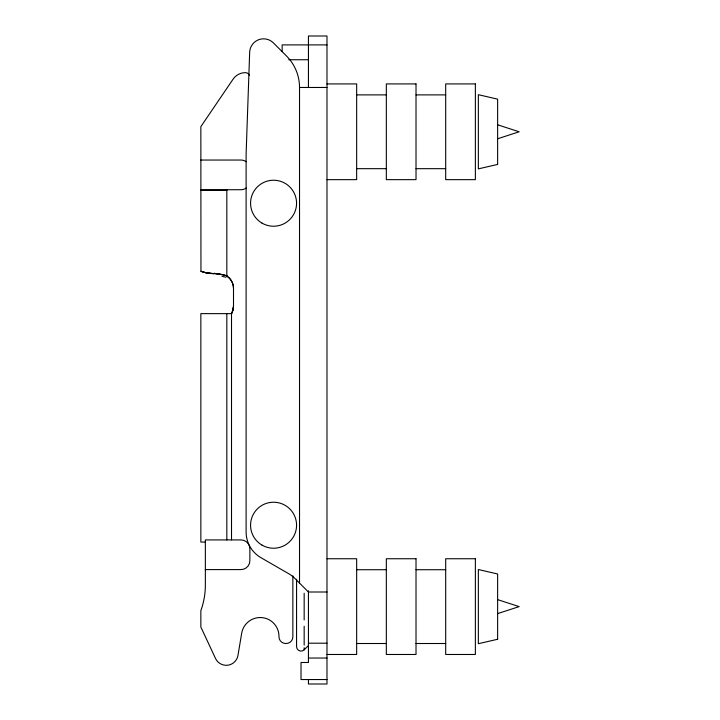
<?xml version="1.0" encoding="UTF-8"?>
<svg xmlns="http://www.w3.org/2000/svg" width="720" height="720" viewBox="0 0 720 720"><rect width="100%" height="100%" fill="white"/><g stroke="black" fill="none" stroke-linecap="round" stroke-linejoin="round"><path stroke-width="1.08" d="M232.353 311.913L233.505 306.207L233.505 288.405C233.469 283.401 230.796 278.082 226.233 275.85M233.163 309.393L233.505 306.207A14.841 14.841 0 0 1 231.516 313.632L231.516 539.829M233.046 309.807L231.516 313.632L200.853 313.632L200.853 542.07L205.353 542.07M231.516 313.632L232.092 312.525M296.568 579.24L296.568 646.677A4.455 4.455 0 0 0 304.164 649.827L308.439 645.561M497.628 138.771L519.147 131.787L497.628 124.794M497.628 613.611L519.147 606.618L497.628 599.625M326.988 44.901L282.159 44.901L282.159 51.561M288.729 59.742L308.439 59.742M326.988 83.916L356.661 83.916L356.661 179.649L326.988 179.649M326.988 592.002L308.439 592.002L294.876 578.439A29.673 29.673 0 0 0 288.729 573.723L260.955 557.685A29.673 29.673 0 0 1 246.114 531.99L246.114 154.044L249.669 52.254A13.905 13.905 0 0 1 273.402 42.903L286.497 55.998A44.514 44.514 0 0 1 299.529 87.471L326.988 87.471M356.661 94.887L386.334 94.887M416.016 94.887L445.689 94.887M200.853 160.047L240.966 160.047A8.901 8.901 0 0 1 246.195 161.748M356.661 168.678L386.334 168.678M416.016 168.678L445.689 168.678M200.853 189.729L240.966 189.729A8.901 8.901 0 0 0 246.195 188.028M200.853 190.395L226.827 190.395M326.988 558.747L356.661 558.747L356.661 654.48L326.988 654.48M205.353 569.592L240.966 569.592A8.901 8.901 0 0 0 249.867 560.691L249.867 548.82A8.901 8.901 0 0 0 240.966 539.919L205.353 539.919L205.353 585.18A74.196 74.196 0 0 1 200.853 610.605L200.853 627.039L215.505 658.458A11.871 11.871 0 0 0 237.969 655.407L241.695 633.186A18.774 18.774 0 0 1 261.765 617.589A18.774 18.774 0 0 1 278.982 636.291L278.982 636.813A6.678 6.678 0 0 0 285.66 643.491L286.182 643.491A6.678 6.678 0 0 0 292.86 636.813L292.86 575.829M356.661 569.727L386.334 569.727M416.016 569.727L445.689 569.727M308.439 643.194L326.988 643.194M356.661 643.509L386.334 643.509M416.016 643.509L445.689 643.509M308.439 658.035L326.988 658.035M326.988 679.545L301.014 679.545L301.014 662.481L308.439 662.481L308.439 590.823M211.392 273.546L206.478 272.97L200.952 271.278L200.853 126.648L233.091 79.155A14.841 14.841 0 0 1 245.376 72.648A4.455 4.455 0 0 1 249.498 75.438M212.643 273.6L213.165 273.627M204.057 272.349L213.813 273.672L206.784 273.033L200.952 271.278L202.5 271.845M308.439 87.471L308.439 36L326.988 36L326.988 684L308.439 684L308.439 679.545M304.164 593.262L304.164 619.974M304.164 626.238L304.164 645.12M304.164 647.712L304.164 649.827M299.529 87.471L299.529 583.101M226.827 189.729L226.827 276.012A14.841 14.841 0 0 1 233.505 288.405M226.827 313.632L226.827 539.919M213.057 273.537A24.417 7.803 15.3 0 1 221.499 274.662M221.985 276.3A25.362 7.299 15.5 0 1 225.927 277.272M497.628 164.43L478.341 168.876L478.341 94.689L497.628 99.144L497.628 164.43M497.628 639.261L478.341 643.716L478.341 569.52L497.628 573.975L497.628 639.261M416.016 83.916L386.334 83.916L386.334 179.649L416.016 179.649L416.016 83.916M475.371 83.916L445.689 83.916L445.689 179.649L475.371 179.649L475.371 83.916M416.016 558.747L386.334 558.747L386.334 654.48L416.016 654.48L416.016 558.747M475.371 558.747L445.689 558.747L445.689 654.48L475.371 654.48L475.371 558.747M262.062 545.148A23.004 23.004 0 0 0 296.568 525.231A23.004 23.004 0 0 0 262.062 505.305A23.004 23.004 0 0 0 262.062 545.148M262.062 223.146A23.004 23.004 0 0 0 296.568 203.229A23.004 23.004 0 0 0 262.062 183.312A23.004 23.004 0 0 0 262.062 223.146M226.881 275.796A68.04 68.022 1.4 0 0 213.84 273.357A68.139 68.13 1.4 0 1 226.881 275.796"/></g></svg>
